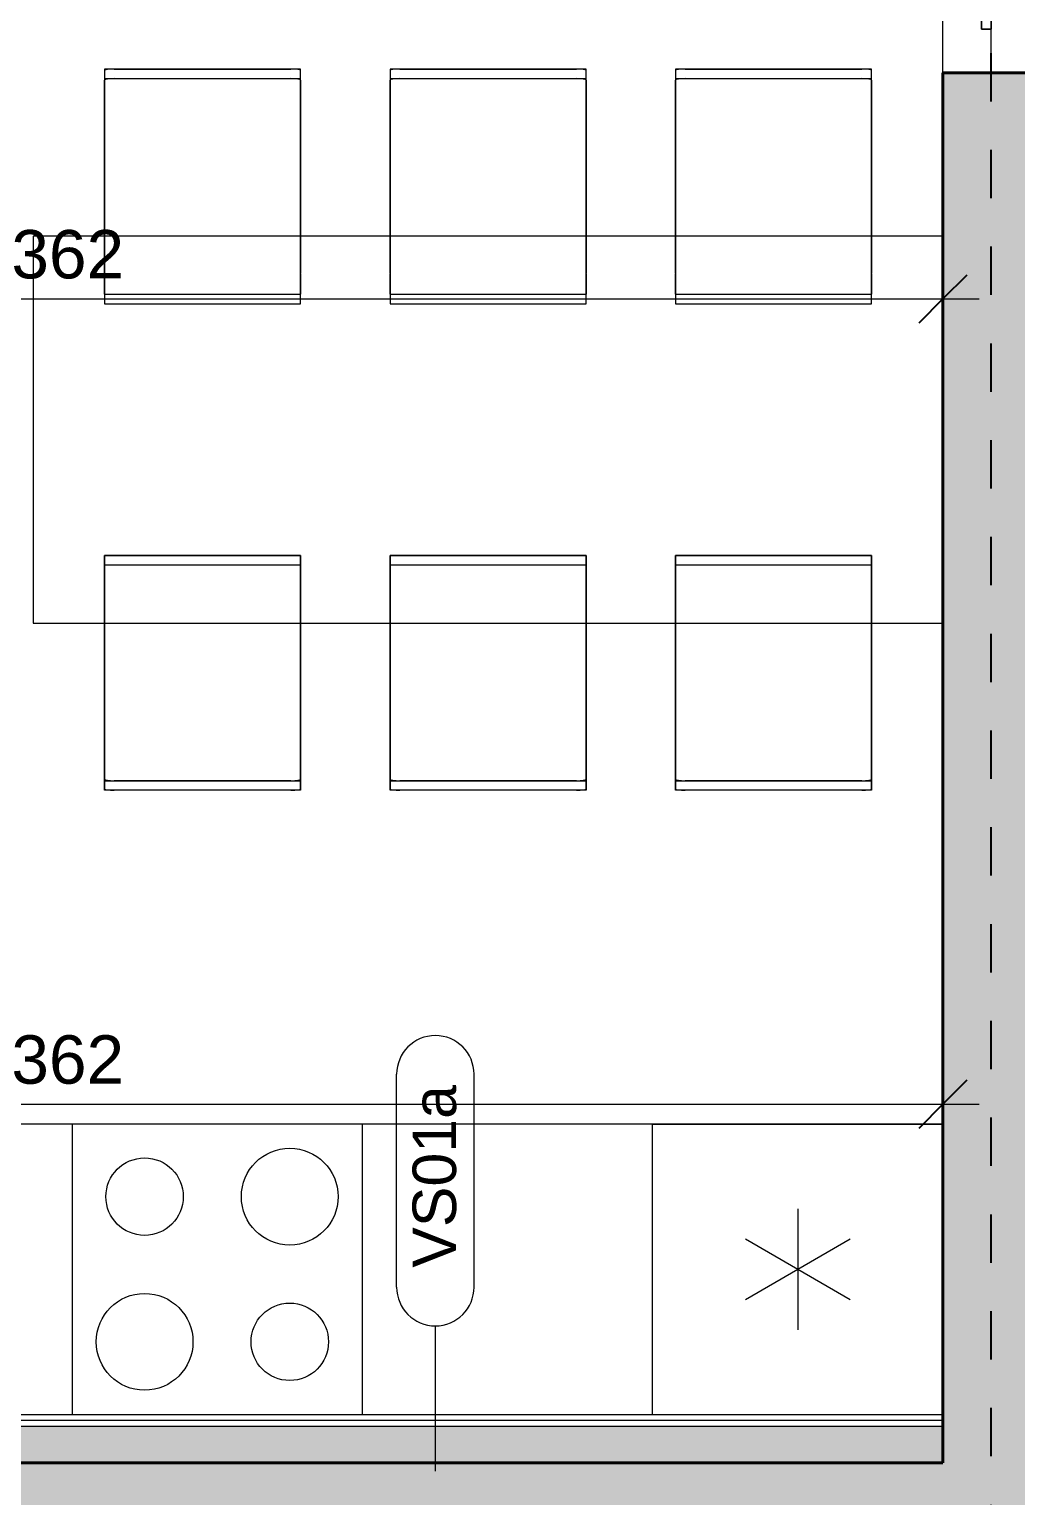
# Model space of a CAD drawing. Header units: metres. Extents: x -2.6 to 53.4, y 58.8 to 100.4.
# Drawn here: x 40.414 to 42.455, y 80.265 to 83.298 of the extents above; entities that cross this region are included whole.
import ezdxf

# ---------------------------------------------------------------- set-up
doc = ezdxf.new("R2010")
doc.units = ezdxf.units.M
doc.linetypes.add('Strich Punkt Mittel', pattern=[0.015875, 0.00635, -0.004763, 0, -0.004763])
for name, color, linetype, lineweight in [('A_2D', 7, 'Continuous', 13), ('A_Bemassung-50_', 4, 'Continuous', 9), ('A_Bemassung_', 4, 'Continuous', 9), ('A_Beschriftung_', 7, 'Continuous', 9), ('A_Decken', 8, 'Continuous', 13), ('A_Moebel', 6, 'Continuous', 13), ('A_Raeume_', 7, 'Continuous', 5), ('A_Raster_', 1, 'Continuous', 9), ('A_Sanitaer', 3, 'Continuous', 13), ('A_Waende', 7, 'Continuous', 13)]:
    doc.layers.add(name, color=color, linetype=linetype, lineweight=lineweight)
doc.styles.add('Arial_2', font='arial.ttf', dxfattribs={"height": 0.09})
doc.styles.add('Arial_5', font='arial.ttf', dxfattribs={"height": 0.1})
doc.dimstyles.new('WGA-Bemaßung', dxfattribs={"dimscale": 0.3048, "dimtxt": 0.102026, "dimasz": 0.328084, "dimexe": 0.246063, "dimexo": 0.0625, "dimgap": 0.04101, "dimtad": 1, "dimdec": 1, "dimlfac": 100, "dimrnd": 0.5, "dimdsep": 46, "dimtxsty": 'Arial_5', "dimblk1": 'OBLIQUE', "dimblk2": 'OBLIQUE', "dimsah": 1, "dimcen": 0.09, "dimdle": 0.246063, "dimazin": 2, "dimtfac": 1, "dimtdec": 4, "dimtix": 1, "dimtmove": 0, "dimatfit": 3, "dimfxl": 0.656168, "dimfxlon": 1, "dimtvp": 1, "dimtolj": 1, "dimtzin": 0, "dimarcsym": 2})
doc.dimstyles.new('WGA-Bemaßung_3', dxfattribs={"dimscale": 0.3048, "dimtxt": 0.102026, "dimasz": 0.328084, "dimexe": 0.246063, "dimexo": 0.0625, "dimgap": 0.04101, "dimtad": 1, "dimdec": 1, "dimlfac": 100, "dimrnd": 0.5, "dimdsep": 46, "dimtxsty": 'Arial_5', "dimblk1": 'OBLIQUE', "dimblk2": 'OBLIQUE', "dimsah": 1, "dimcen": 0.09, "dimdle": 0.246063, "dimazin": 2, "dimtfac": 1, "dimtdec": 4, "dimtix": 1, "dimtmove": 0, "dimatfit": 3, "dimfxl": 0.656168, "dimfxlon": 1, "dimtvp": 1, "dimtolj": 1, "dimtzin": 0, "dimarcsym": 2})
pattern_1 = [(45, (0, 0), (-0.08980256, 0.08980256), []), (45, (0.0898, 0), (-0.08980256, 0.08980256), [0.0635, -0.03175])]

# ---------------------------------------------------------------- blocks, each defined once
blk = doc.blocks.new('Moeb_Esstisch_rechteckig_bear - 188 x 80-V22-263_PP_00EG_BT1')
at = {"layer": 'A_Moebel', "color": 8}
for p, q in [((-1.4191, 0.7452), (-1.4391, 0.7452)), ((-1.4391, 0.7452), (-1.4391, 0.7423)), ((-1.4391, 0.7423), (-1.4391, 0.4)), ((-1.4391, 0.7423), (-1.4391, 0.7225)), ((-1.4391, 0.7423), (-1.4391, 0.6914)), ((-1.0541, 0.7452), (-1.4191, 0.7452)), ((-1.4191, 0.7452), (-1.0541, 0.7452)), ((-1.0341, 0.7452), (-1.0541, 0.7452)), ((-1.0341, 0.7423), (-1.0341, 0.7452)), ((-1.0341, 0.4), (-1.0341, 0.7423)), ((-1.0341, 0.7225), (-1.0341, 0.7423)), ((-1.0341, 0.6914), (-1.0341, 0.7423)), ((-0.8291, 0.7452), (-0.8491, 0.7452)), ((-0.8491, 0.7452), (-0.8491, 0.7423)), ((-0.8491, 0.7423), (-0.8491, 0.4)), ((-0.8491, 0.7423), (-0.8491, 0.7225)), ((-0.8491, 0.7423), (-0.8491, 0.6914)), ((-0.4641, 0.7452), (-0.8291, 0.7452)), ((-0.8291, 0.7452), (-0.4641, 0.7452)), ((-0.4441, 0.7452), (-0.4641, 0.7452)), ((-0.4441, 0.7423), (-0.4441, 0.7452)), ((-0.4441, 0.4), (-0.4441, 0.7423)), ((-0.4441, 0.7225), (-0.4441, 0.7423)), ((-0.4441, 0.6914), (-0.4441, 0.7423)), ((-0.2391, 0.7452), (-0.2591, 0.7452)), ((-0.2591, 0.7452), (-0.2591, 0.7423)), ((-0.2591, 0.7423), (-0.2591, 0.4)), ((-0.2591, 0.7423), (-0.2591, 0.7225)), ((-0.2591, 0.7423), (-0.2591, 0.6914)), ((0.1259, 0.7452), (-0.2391, 0.7452)), ((-0.2391, 0.7452), (0.1259, 0.7452)), ((0.1459, 0.7452), (0.1259, 0.7452)), ((0.1459, 0.7423), (0.1459, 0.7452)), ((0.1459, 0.4), (0.1459, 0.7423)), ((0.1459, 0.7225), (0.1459, 0.7423)), ((0.1459, 0.6914), (0.1459, 0.7423)), ((-1.4391, 0.7255), (-1.4385, 0.7255)), ((-1.4391, 0.6716), (-1.4391, 0.7225)), ((-1.4384, 0.7255), (-1.4365, 0.7255)), ((-1.4364, 0.7255), (-1.4334, 0.7255)), ((-1.4332, 0.7255), (-1.4291, 0.7255)), ((-1.4291, 0.7255), (-1.4243, 0.7255)), ((-1.4242, 0.7255), (-1.4191, 0.7255)), ((-1.4191, 0.7255), (-1.0541, 0.7255)), ((-1.4191, 0.7255), (-1.0541, 0.7255)), ((-1.0541, 0.7255), (-1.0489, 0.7255)), ((-1.0489, 0.7255), (-1.0442, 0.7255)), ((-1.0441, 0.7255), (-1.0401, 0.7255)), ((-1.0399, 0.7255), (-1.037, 0.7255)), ((-1.0367, 0.7255), (-1.035, 0.7255)), ((-1.0347, 0.7255), (-1.0342, 0.7255)), ((-1.0341, 0.7225), (-1.0341, 0.6716)), ((-0.8491, 0.7255), (-0.8485, 0.7255)), ((-0.8491, 0.6716), (-0.8491, 0.7225)), ((-0.8484, 0.7255), (-0.8465, 0.7255)), ((-0.8464, 0.7255), (-0.8434, 0.7255)), ((-0.8432, 0.7255), (-0.8391, 0.7255)), ((-0.8391, 0.7255), (-0.8343, 0.7255)), ((-0.8342, 0.7255), (-0.8291, 0.7255)), ((-0.8291, 0.7255), (-0.4641, 0.7255)), ((-0.8291, 0.7255), (-0.4641, 0.7255)), ((-0.4641, 0.7255), (-0.4589, 0.7255)), ((-0.4589, 0.7255), (-0.4542, 0.7255)), ((-0.4541, 0.7255), (-0.4501, 0.7255)), ((-0.4499, 0.7255), (-0.447, 0.7255)), ((-0.4467, 0.7255), (-0.445, 0.7255)), ((-0.4447, 0.7255), (-0.4442, 0.7255)), ((-0.4441, 0.7225), (-0.4441, 0.6716)), ((-0.2591, 0.7255), (-0.2585, 0.7255)), ((-0.2591, 0.6716), (-0.2591, 0.7225)), ((-0.2584, 0.7255), (-0.2565, 0.7255)), ((-0.2564, 0.7255), (-0.2534, 0.7255)), ((-0.2532, 0.7255), (-0.2491, 0.7255)), ((-0.2491, 0.7255), (-0.2443, 0.7255)), ((-0.2442, 0.7255), (-0.2391, 0.7255)), ((-0.2391, 0.7255), (0.1259, 0.7255)), ((-0.2391, 0.7255), (0.1259, 0.7255)), ((0.1259, 0.7255), (0.1311, 0.7255)), ((0.1311, 0.7255), (0.1358, 0.7255)), ((0.1359, 0.7255), (0.1399, 0.7255)), ((0.1401, 0.7255), (0.143, 0.7255)), ((0.1433, 0.7255), (0.145, 0.7255)), ((0.1453, 0.7255), (0.1458, 0.7255)), ((0.1459, 0.7225), (0.1459, 0.6716)), ((-1.4391, 0.6914), (-1.4391, 0.6868)), ((-1.4391, 0.6868), (-1.4391, 0.6783)), ((-1.4391, 0.6783), (-1.4391, 0.6663)), ((-1.4391, 0.6193), (-1.4391, 0.6716)), ((-1.0341, 0.6868), (-1.0341, 0.6914)), ((-1.0341, 0.6783), (-1.0341, 0.6868)), ((-1.0341, 0.6663), (-1.0341, 0.6783)), ((-1.0341, 0.6716), (-1.0341, 0.6193)), ((-0.8491, 0.6914), (-0.8491, 0.6868)), ((-0.8491, 0.6868), (-0.8491, 0.6783)), ((-0.8491, 0.6783), (-0.8491, 0.6663)), ((-0.8491, 0.6193), (-0.8491, 0.6716)), ((-0.4441, 0.6868), (-0.4441, 0.6914)), ((-0.4441, 0.6783), (-0.4441, 0.6868)), ((-0.4441, 0.6663), (-0.4441, 0.6783)), ((-0.4441, 0.6716), (-0.4441, 0.6193)), ((-0.2591, 0.6914), (-0.2591, 0.6868)), ((-0.2591, 0.6868), (-0.2591, 0.6783)), ((-0.2591, 0.6783), (-0.2591, 0.6663)), ((-0.2591, 0.6193), (-0.2591, 0.6716)), ((0.1459, 0.6868), (0.1459, 0.6914)), ((0.1459, 0.6783), (0.1459, 0.6868)), ((0.1459, 0.6663), (0.1459, 0.6783)), ((0.1459, 0.6716), (0.1459, 0.6193)), ((-1.4391, 0.6663), (-1.4391, 0.6517)), ((-1.4391, 0.6517), (-1.4391, 0.6353)), ((-1.0341, 0.6517), (-1.0341, 0.6663)), ((-1.0341, 0.6353), (-1.0341, 0.6517)), ((-0.8491, 0.6663), (-0.8491, 0.6517)), ((-0.8491, 0.6517), (-0.8491, 0.6353)), ((-0.4441, 0.6517), (-0.4441, 0.6663)), ((-0.4441, 0.6353), (-0.4441, 0.6517)), ((-0.2591, 0.6663), (-0.2591, 0.6517)), ((-0.2591, 0.6517), (-0.2591, 0.6353)), ((0.1459, 0.6517), (0.1459, 0.6663)), ((0.1459, 0.6353), (0.1459, 0.6517)), ((-1.4391, 0.6353), (-1.4391, 0.6181)), ((-1.4391, 0.4), (-1.4391, 0.6193)), ((-1.4391, 0.6181), (-1.4391, 0.4)), ((-1.0341, 0.6181), (-1.0341, 0.6353)), ((-1.0341, 0.6193), (-1.0341, 0.4)), ((-1.0341, 0.4), (-1.0341, 0.6181)), ((-0.8491, 0.6353), (-0.8491, 0.6181)), ((-0.8491, 0.4), (-0.8491, 0.6193)), ((-0.8491, 0.6181), (-0.8491, 0.4)), ((-0.4441, 0.6181), (-0.4441, 0.6353)), ((-0.4441, 0.6193), (-0.4441, 0.4)), ((-0.4441, 0.4), (-0.4441, 0.6181)), ((-0.2591, 0.6353), (-0.2591, 0.6181)), ((-0.2591, 0.4), (-0.2591, 0.6193)), ((-0.2591, 0.6181), (-0.2591, 0.4)), ((0.1459, 0.6181), (0.1459, 0.6353)), ((0.1459, 0.6193), (0.1459, 0.4)), ((0.1459, 0.4), (0.1459, 0.6181)), ((0.2934, 0.4), (-1.5866, 0.4)), ((-1.5866, 0.4), (-1.5866, -0.4)), ((0.2934, 0.4), (-1.5866, 0.4)), ((-1.5866, 0.4), (-1.5866, -0.4)), ((-1.4391, 0.4), (-1.4391, 0.2599)), ((-1.4391, 0.4), (-1.4391, 0.3221)), ((-1.4391, 0.3232), (-1.4391, 0.4)), ((-1.0341, 0.2599), (-1.0341, 0.4)), ((-1.0341, 0.4), (-1.0341, 0.3232)), ((-1.0341, 0.3221), (-1.0341, 0.4)), ((-0.8491, 0.4), (-0.8491, 0.2599)), ((-0.8491, 0.4), (-0.8491, 0.3221)), ((-0.8491, 0.3232), (-0.8491, 0.4)), ((-0.4441, 0.2599), (-0.4441, 0.4)), ((-0.4441, 0.4), (-0.4441, 0.3232)), ((-0.4441, 0.3221), (-0.4441, 0.4)), ((-0.2591, 0.4), (-0.2591, 0.2599)), ((-0.2591, 0.4), (-0.2591, 0.3221)), ((-0.2591, 0.3232), (-0.2591, 0.4)), ((0.1459, 0.2599), (0.1459, 0.4)), ((0.1459, 0.4), (0.1459, 0.3232)), ((0.1459, 0.3221), (0.1459, 0.4)), ((-1.4391, 0.3232), (-1.4391, 0.2599)), ((-1.4391, 0.3117), (-1.4391, 0.3221)), ((-1.4391, 0.3018), (-1.4391, 0.3117)), ((-1.0341, 0.2599), (-1.0341, 0.3232)), ((-1.0341, 0.3221), (-1.0341, 0.3117)), ((-1.0341, 0.3117), (-1.0341, 0.3018)), ((-0.8491, 0.3232), (-0.8491, 0.2599)), ((-0.8491, 0.3117), (-0.8491, 0.3221)), ((-0.8491, 0.3018), (-0.8491, 0.3117)), ((-0.4441, 0.2599), (-0.4441, 0.3232)), ((-0.4441, 0.3221), (-0.4441, 0.3117)), ((-0.4441, 0.3117), (-0.4441, 0.3018)), ((-0.2591, 0.3232), (-0.2591, 0.2599)), ((-0.2591, 0.3117), (-0.2591, 0.3221)), ((-0.2591, 0.3018), (-0.2591, 0.3117)), ((0.1459, 0.2599), (0.1459, 0.3232)), ((0.1459, 0.3221), (0.1459, 0.3117)), ((0.1459, 0.3117), (0.1459, 0.3018)), ((-1.4391, 0.2932), (-1.4391, 0.3018)), ((-1.4391, 0.2863), (-1.4391, 0.2928)), ((-1.4391, 0.2818), (-1.4391, 0.2863)), ((-1.4391, 0.2798), (-1.4391, 0.2818)), ((-1.4391, 0.2798), (-1.4391, 0.2599)), ((-1.4391, 0.2798), (-1.0341, 0.2798)), ((-1.0341, 0.3018), (-1.0341, 0.2932)), ((-1.0341, 0.2928), (-1.0341, 0.2863)), ((-1.0341, 0.2863), (-1.0341, 0.2818)), ((-1.0341, 0.2818), (-1.0341, 0.2798)), ((-1.0341, 0.2599), (-1.0341, 0.2798)), ((-0.8491, 0.2932), (-0.8491, 0.3018)), ((-0.8491, 0.2863), (-0.8491, 0.2928)), ((-0.8491, 0.2818), (-0.8491, 0.2863)), ((-0.8491, 0.2798), (-0.8491, 0.2818)), ((-0.8491, 0.2798), (-0.8491, 0.2599)), ((-0.8491, 0.2798), (-0.4441, 0.2798)), ((-0.4441, 0.3018), (-0.4441, 0.2932)), ((-0.4441, 0.2928), (-0.4441, 0.2863)), ((-0.4441, 0.2863), (-0.4441, 0.2818)), ((-0.4441, 0.2818), (-0.4441, 0.2798)), ((-0.4441, 0.2599), (-0.4441, 0.2798)), ((-0.2591, 0.2932), (-0.2591, 0.3018)), ((-0.2591, 0.2863), (-0.2591, 0.2928)), ((-0.2591, 0.2818), (-0.2591, 0.2863)), ((-0.2591, 0.2798), (-0.2591, 0.2818)), ((-0.2591, 0.2798), (-0.2591, 0.2599)), ((-0.2591, 0.2798), (0.1459, 0.2798)), ((0.1459, 0.3018), (0.1459, 0.2932)), ((0.1459, 0.2928), (0.1459, 0.2863)), ((0.1459, 0.2863), (0.1459, 0.2818)), ((0.1459, 0.2818), (0.1459, 0.2798)), ((0.1459, 0.2599), (0.1459, 0.2798)), ((-1.4391, 0.2599), (-1.0341, 0.2599)), ((-1.4391, 0.2599), (-1.0341, 0.2599)), ((-0.8491, 0.2599), (-0.4441, 0.2599)), ((-0.8491, 0.2599), (-0.4441, 0.2599)), ((-0.2591, 0.2599), (0.1459, 0.2599)), ((-0.2591, 0.2599), (0.1459, 0.2599)), ((-1.4391, -0.2599), (-1.0341, -0.2599)), ((-1.4391, -0.4), (-1.4391, -0.2599)), ((-1.4391, -0.2599), (-1.4391, -0.3232)), ((-1.4391, -0.2599), (-1.4391, -0.2798)), ((-1.0341, -0.2599), (-1.4391, -0.2599)), ((-1.4391, -0.2599), (-1.0341, -0.2599)), ((-1.4391, -0.4), (-1.4391, -0.2599)), ((-1.4391, -0.2599), (-1.4391, -0.3232)), ((-1.4391, -0.2599), (-1.4391, -0.2798)), ((-1.0341, -0.2599), (-1.4391, -0.2599)), ((-1.0341, -0.2599), (-1.0341, -0.4)), ((-1.0341, -0.2798), (-1.0341, -0.2599)), ((-1.0341, -0.3232), (-1.0341, -0.2599)), ((-1.0341, -0.2599), (-1.0341, -0.4)), ((-1.0341, -0.2798), (-1.0341, -0.2599)), ((-1.0341, -0.3232), (-1.0341, -0.2599)), ((-0.8491, -0.2599), (-0.4441, -0.2599)), ((-0.8491, -0.4), (-0.8491, -0.2599)), ((-0.8491, -0.2599), (-0.8491, -0.3232)), ((-0.8491, -0.2599), (-0.8491, -0.2798)), ((-0.4441, -0.2599), (-0.8491, -0.2599)), ((-0.4441, -0.2599), (-0.4441, -0.4)), ((-0.4441, -0.2798), (-0.4441, -0.2599)), ((-0.4441, -0.3232), (-0.4441, -0.2599)), ((-0.2591, -0.2599), (0.1459, -0.2599)), ((-0.2591, -0.4), (-0.2591, -0.2599)), ((-0.2591, -0.2599), (-0.2591, -0.3232)), ((-0.2591, -0.2599), (-0.2591, -0.2798)), ((0.1459, -0.2599), (-0.2591, -0.2599)), ((-0.2591, -0.2599), (0.1459, -0.2599)), ((-0.2591, -0.4), (-0.2591, -0.2599)), ((-0.2591, -0.2599), (-0.2591, -0.3232)), ((-0.2591, -0.2599), (-0.2591, -0.2798)), ((0.1459, -0.2599), (-0.2591, -0.2599)), ((0.1459, -0.2599), (0.1459, -0.4)), ((0.1459, -0.2798), (0.1459, -0.2599)), ((0.1459, -0.3232), (0.1459, -0.2599)), ((0.1459, -0.2599), (0.1459, -0.4)), ((0.1459, -0.2798), (0.1459, -0.2599)), ((0.1459, -0.3232), (0.1459, -0.2599)), ((-1.4391, -0.2818), (-1.4391, -0.2798)), ((-1.0341, -0.2798), (-1.4391, -0.2798)), ((-1.4391, -0.2818), (-1.4391, -0.2798)), ((-1.0341, -0.2798), (-1.4391, -0.2798)), ((-1.4391, -0.2863), (-1.4391, -0.2818)), ((-1.4391, -0.2863), (-1.4391, -0.2818)), ((-1.4391, -0.2928), (-1.4391, -0.2863)), ((-1.4391, -0.2928), (-1.4391, -0.2863)), ((-1.4391, -0.3018), (-1.4391, -0.2932)), ((-1.4391, -0.3018), (-1.4391, -0.2932)), ((-1.4391, -0.3117), (-1.4391, -0.3018)), ((-1.4391, -0.3117), (-1.4391, -0.3018)), ((-1.0341, -0.2798), (-1.0341, -0.2818)), ((-1.0341, -0.2798), (-1.0341, -0.2818)), ((-1.0341, -0.2818), (-1.0341, -0.2863)), ((-1.0341, -0.2818), (-1.0341, -0.2863)), ((-1.0341, -0.2863), (-1.0341, -0.2928)), ((-1.0341, -0.2863), (-1.0341, -0.2928)), ((-1.0341, -0.2932), (-1.0341, -0.3018)), ((-1.0341, -0.2932), (-1.0341, -0.3018)), ((-1.0341, -0.3018), (-1.0341, -0.3117)), ((-1.0341, -0.3018), (-1.0341, -0.3117)), ((-0.8491, -0.2818), (-0.8491, -0.2798)), ((-0.4441, -0.2798), (-0.8491, -0.2798)), ((-0.8491, -0.2863), (-0.8491, -0.2818)), ((-0.8491, -0.2928), (-0.8491, -0.2863)), ((-0.8491, -0.3018), (-0.8491, -0.2932)), ((-0.8491, -0.3117), (-0.8491, -0.3018)), ((-0.4441, -0.2798), (-0.4441, -0.2818)), ((-0.4441, -0.2818), (-0.4441, -0.2863)), ((-0.4441, -0.2863), (-0.4441, -0.2928)), ((-0.4441, -0.2932), (-0.4441, -0.3018)), ((-0.4441, -0.3018), (-0.4441, -0.3117)), ((-0.2591, -0.2818), (-0.2591, -0.2798)), ((0.1459, -0.2798), (-0.2591, -0.2798)), ((-0.2591, -0.2818), (-0.2591, -0.2798)), ((0.1459, -0.2798), (-0.2591, -0.2798)), ((-0.2591, -0.2863), (-0.2591, -0.2818)), ((-0.2591, -0.2863), (-0.2591, -0.2818)), ((-0.2591, -0.2928), (-0.2591, -0.2863)), ((-0.2591, -0.2928), (-0.2591, -0.2863)), ((-0.2591, -0.3018), (-0.2591, -0.2932)), ((-0.2591, -0.3018), (-0.2591, -0.2932)), ((-0.2591, -0.3117), (-0.2591, -0.3018)), ((-0.2591, -0.3117), (-0.2591, -0.3018)), ((0.1459, -0.2798), (0.1459, -0.2818)), ((0.1459, -0.2798), (0.1459, -0.2818)), ((0.1459, -0.2818), (0.1459, -0.2863)), ((0.1459, -0.2818), (0.1459, -0.2863)), ((0.1459, -0.2863), (0.1459, -0.2928)), ((0.1459, -0.2863), (0.1459, -0.2928)), ((0.1459, -0.2932), (0.1459, -0.3018)), ((0.1459, -0.2932), (0.1459, -0.3018)), ((0.1459, -0.3018), (0.1459, -0.3117)), ((0.1459, -0.3018), (0.1459, -0.3117)), ((-1.4391, -0.3221), (-1.4391, -0.3117)), ((-1.4391, -0.3221), (-1.4391, -0.3117)), ((-1.4391, -0.3221), (-1.4391, -0.4)), ((-1.4391, -0.3221), (-1.4391, -0.4)), ((-1.4391, -0.4), (-1.4391, -0.3232)), ((-1.4391, -0.4), (-1.4391, -0.3232)), ((-1.0341, -0.3117), (-1.0341, -0.3221)), ((-1.0341, -0.3117), (-1.0341, -0.3221)), ((-1.0341, -0.4), (-1.0341, -0.3221)), ((-1.0341, -0.4), (-1.0341, -0.3221)), ((-1.0341, -0.3232), (-1.0341, -0.4)), ((-1.0341, -0.3232), (-1.0341, -0.4)), ((-0.8491, -0.3221), (-0.8491, -0.3117)), ((-0.8491, -0.3221), (-0.8491, -0.4)), ((-0.8491, -0.4), (-0.8491, -0.3232)), ((-0.4441, -0.3117), (-0.4441, -0.3221)), ((-0.4441, -0.4), (-0.4441, -0.3221)), ((-0.4441, -0.3232), (-0.4441, -0.4)), ((-0.2591, -0.3221), (-0.2591, -0.3117)), ((-0.2591, -0.3221), (-0.2591, -0.3117)), ((-0.2591, -0.3221), (-0.2591, -0.4)), ((-0.2591, -0.3221), (-0.2591, -0.4)), ((-0.2591, -0.4), (-0.2591, -0.3232)), ((-0.2591, -0.4), (-0.2591, -0.3232)), ((0.1459, -0.3117), (0.1459, -0.3221)), ((0.1459, -0.3117), (0.1459, -0.3221)), ((0.1459, -0.4), (0.1459, -0.3221)), ((0.1459, -0.4), (0.1459, -0.3221)), ((0.1459, -0.3232), (0.1459, -0.4)), ((0.1459, -0.3232), (0.1459, -0.4)), ((-1.5866, -0.4), (0.2934, -0.4)), ((-1.5866, -0.4), (0.2934, -0.4)), ((-1.4391, -0.7423), (-1.4391, -0.4)), ((-1.4391, -0.6193), (-1.4391, -0.4)), ((-1.4391, -0.4), (-1.4391, -0.6181)), ((-1.4391, -0.7423), (-1.4391, -0.4)), ((-1.4391, -0.6193), (-1.4391, -0.4)), ((-1.4391, -0.4), (-1.4391, -0.6181)), ((-1.0341, -0.4), (-1.0341, -0.7423)), ((-1.0341, -0.6181), (-1.0341, -0.4)), ((-1.0341, -0.4), (-1.0341, -0.6193)), ((-1.0341, -0.4), (-1.0341, -0.7423)), ((-1.0341, -0.6181), (-1.0341, -0.4)), ((-1.0341, -0.4), (-1.0341, -0.6193)), ((-0.8491, -0.7423), (-0.8491, -0.4)), ((-0.8491, -0.6193), (-0.8491, -0.4)), ((-0.8491, -0.4), (-0.8491, -0.6181)), ((-0.4441, -0.4), (-0.4441, -0.7423)), ((-0.4441, -0.6181), (-0.4441, -0.4)), ((-0.4441, -0.4), (-0.4441, -0.6193)), ((-0.2591, -0.7423), (-0.2591, -0.4)), ((-0.2591, -0.6193), (-0.2591, -0.4)), ((-0.2591, -0.4), (-0.2591, -0.6181)), ((-0.2591, -0.7423), (-0.2591, -0.4)), ((-0.2591, -0.6193), (-0.2591, -0.4)), ((-0.2591, -0.4), (-0.2591, -0.6181)), ((0.1459, -0.4), (0.1459, -0.7423)), ((0.1459, -0.6181), (0.1459, -0.4)), ((0.1459, -0.4), (0.1459, -0.6193)), ((0.1459, -0.4), (0.1459, -0.7423)), ((0.1459, -0.6181), (0.1459, -0.4)), ((0.1459, -0.4), (0.1459, -0.6193)), ((-1.4391, -0.6181), (-1.4391, -0.6914)), ((-1.4391, -0.6181), (-1.4391, -0.6914)), ((-1.4391, -0.6716), (-1.4391, -0.6193)), ((-1.4391, -0.6716), (-1.4391, -0.6193)), ((-1.0341, -0.6914), (-1.0341, -0.6181)), ((-1.0341, -0.6914), (-1.0341, -0.6181)), ((-1.0341, -0.6193), (-1.0341, -0.6716)), ((-1.0341, -0.6193), (-1.0341, -0.6716)), ((-0.8491, -0.6181), (-0.8491, -0.6353)), ((-0.8491, -0.6716), (-0.8491, -0.6193)), ((-0.8491, -0.6353), (-0.8491, -0.6517)), ((-0.4441, -0.6353), (-0.4441, -0.6181)), ((-0.4441, -0.6193), (-0.4441, -0.6716)), ((-0.4441, -0.6517), (-0.4441, -0.6353)), ((-0.2591, -0.6181), (-0.2591, -0.6914)), ((-0.2591, -0.6181), (-0.2591, -0.6914)), ((-0.2591, -0.6716), (-0.2591, -0.6193)), ((-0.2591, -0.6716), (-0.2591, -0.6193)), ((0.1459, -0.6914), (0.1459, -0.6181)), ((0.1459, -0.6914), (0.1459, -0.6181)), ((0.1459, -0.6193), (0.1459, -0.6716)), ((0.1459, -0.6193), (0.1459, -0.6716)), ((-0.8491, -0.6517), (-0.8491, -0.6663)), ((-0.8491, -0.6663), (-0.8491, -0.6783)), ((-0.4441, -0.6663), (-0.4441, -0.6517)), ((-0.4441, -0.6783), (-0.4441, -0.6663)), ((-1.4391, -0.7225), (-1.4391, -0.6716)), ((-1.4391, -0.7225), (-1.4391, -0.6716)), ((-1.4391, -0.6914), (-1.4391, -0.7423)), ((-1.4391, -0.6914), (-1.4391, -0.7423)), ((-1.0341, -0.6716), (-1.0341, -0.7225)), ((-1.0341, -0.6716), (-1.0341, -0.7225)), ((-1.0341, -0.7423), (-1.0341, -0.6914)), ((-1.0341, -0.7423), (-1.0341, -0.6914)), ((-0.8491, -0.7225), (-0.8491, -0.6716)), ((-0.8491, -0.6783), (-0.8491, -0.6868)), ((-0.8491, -0.6868), (-0.8491, -0.6914)), ((-0.8491, -0.6914), (-0.8491, -0.7423)), ((-0.4441, -0.6716), (-0.4441, -0.7225)), ((-0.4441, -0.6868), (-0.4441, -0.6783)), ((-0.4441, -0.6914), (-0.4441, -0.6868)), ((-0.4441, -0.7423), (-0.4441, -0.6914)), ((-0.2591, -0.7225), (-0.2591, -0.6716)), ((-0.2591, -0.7225), (-0.2591, -0.6716)), ((-0.2591, -0.6914), (-0.2591, -0.7423)), ((-0.2591, -0.6914), (-0.2591, -0.7423)), ((0.1459, -0.6716), (0.1459, -0.7225)), ((0.1459, -0.6716), (0.1459, -0.7225)), ((0.1459, -0.7423), (0.1459, -0.6914)), ((0.1459, -0.7423), (0.1459, -0.6914)), ((-1.4391, -0.7225), (-1.4391, -0.7423)), ((-1.4391, -0.7225), (-1.4391, -0.7423)), ((-1.4391, -0.7255), (-1.4385, -0.7255)), ((-1.4391, -0.7255), (-1.4385, -0.7255)), ((-1.4384, -0.7255), (-1.4365, -0.7255)), ((-1.4384, -0.7255), (-1.4365, -0.7255)), ((-1.4364, -0.7255), (-1.4334, -0.7255)), ((-1.4364, -0.7255), (-1.4334, -0.7255)), ((-1.4332, -0.7255), (-1.4291, -0.7255)), ((-1.4332, -0.7255), (-1.4291, -0.7255)), ((-1.4291, -0.7255), (-1.4243, -0.7255)), ((-1.4291, -0.7255), (-1.4243, -0.7255)), ((-1.4242, -0.7255), (-1.4191, -0.7255)), ((-1.4242, -0.7255), (-1.4191, -0.7255)), ((-1.4191, -0.7255), (-1.0541, -0.7255)), ((-1.0541, -0.7255), (-1.4191, -0.7255)), ((-1.4191, -0.7255), (-1.0541, -0.7255)), ((-1.0541, -0.7255), (-1.4191, -0.7255)), ((-1.0541, -0.7255), (-1.0489, -0.7255)), ((-1.0541, -0.7255), (-1.0489, -0.7255)), ((-1.0489, -0.7255), (-1.0442, -0.7255)), ((-1.0489, -0.7255), (-1.0442, -0.7255)), ((-1.0441, -0.7255), (-1.0401, -0.7255)), ((-1.0441, -0.7255), (-1.0401, -0.7255)), ((-1.0399, -0.7255), (-1.037, -0.7255)), ((-1.0399, -0.7255), (-1.037, -0.7255)), ((-1.0367, -0.7255), (-1.035, -0.7255)), ((-1.0367, -0.7255), (-1.035, -0.7255)), ((-1.0347, -0.7255), (-1.0342, -0.7255)), ((-1.0347, -0.7255), (-1.0342, -0.7255)), ((-1.0341, -0.7423), (-1.0341, -0.7225)), ((-1.0341, -0.7423), (-1.0341, -0.7225)), ((-0.8491, -0.7225), (-0.8491, -0.7423)), ((-0.8491, -0.7255), (-0.8485, -0.7255)), ((-0.8484, -0.7255), (-0.8465, -0.7255)), ((-0.8464, -0.7255), (-0.8434, -0.7255)), ((-0.8432, -0.7255), (-0.8391, -0.7255)), ((-0.8391, -0.7255), (-0.8343, -0.7255)), ((-0.8342, -0.7255), (-0.8291, -0.7255)), ((-0.8291, -0.7255), (-0.4641, -0.7255)), ((-0.4641, -0.7255), (-0.8291, -0.7255)), ((-0.4641, -0.7255), (-0.4589, -0.7255)), ((-0.4589, -0.7255), (-0.4542, -0.7255)), ((-0.4541, -0.7255), (-0.4501, -0.7255)), ((-0.4499, -0.7255), (-0.447, -0.7255)), ((-0.4467, -0.7255), (-0.445, -0.7255)), ((-0.4447, -0.7255), (-0.4442, -0.7255)), ((-0.4441, -0.7423), (-0.4441, -0.7225)), ((-0.2591, -0.7225), (-0.2591, -0.7423)), ((-0.2591, -0.7225), (-0.2591, -0.7423)), ((-0.2591, -0.7255), (-0.2585, -0.7255)), ((-0.2591, -0.7255), (-0.2585, -0.7255)), ((-0.2584, -0.7255), (-0.2565, -0.7255)), ((-0.2584, -0.7255), (-0.2565, -0.7255)), ((-0.2564, -0.7255), (-0.2534, -0.7255)), ((-0.2564, -0.7255), (-0.2534, -0.7255)), ((-0.2532, -0.7255), (-0.2491, -0.7255)), ((-0.2532, -0.7255), (-0.2491, -0.7255)), ((-0.2491, -0.7255), (-0.2443, -0.7255)), ((-0.2491, -0.7255), (-0.2443, -0.7255)), ((-0.2442, -0.7255), (-0.2391, -0.7255)), ((-0.2442, -0.7255), (-0.2391, -0.7255)), ((-0.2391, -0.7255), (0.1259, -0.7255)), ((0.1259, -0.7255), (-0.2391, -0.7255)), ((-0.2391, -0.7255), (0.1259, -0.7255)), ((0.1259, -0.7255), (-0.2391, -0.7255)), ((0.1259, -0.7255), (0.1311, -0.7255)), ((0.1259, -0.7255), (0.1311, -0.7255)), ((0.1311, -0.7255), (0.1358, -0.7255)), ((0.1311, -0.7255), (0.1358, -0.7255)), ((0.1359, -0.7255), (0.1399, -0.7255)), ((0.1359, -0.7255), (0.1399, -0.7255)), ((0.1401, -0.7255), (0.143, -0.7255)), ((0.1401, -0.7255), (0.143, -0.7255)), ((0.1433, -0.7255), (0.145, -0.7255)), ((0.1433, -0.7255), (0.145, -0.7255)), ((0.1453, -0.7255), (0.1458, -0.7255)), ((0.1453, -0.7255), (0.1458, -0.7255)), ((0.1459, -0.7423), (0.1459, -0.7225)), ((0.1459, -0.7423), (0.1459, -0.7225)), ((-1.4391, -0.7452), (-1.4391, -0.7423)), ((-1.4391, -0.7452), (-1.4391, -0.7423)), ((-1.4191, -0.7452), (-1.4391, -0.7452)), ((-1.4191, -0.7452), (-1.4391, -0.7452)), ((-1.0541, -0.7452), (-1.4191, -0.7452)), ((-1.0541, -0.7452), (-1.4191, -0.7452)), ((-1.0541, -0.7452), (-1.4191, -0.7452)), ((-1.0541, -0.7452), (-1.4191, -0.7452)), ((-1.0341, -0.7452), (-1.0541, -0.7452)), ((-1.0341, -0.7452), (-1.0541, -0.7452)), ((-1.0341, -0.7423), (-1.0341, -0.7452)), ((-1.0341, -0.7423), (-1.0341, -0.7452)), ((-0.8491, -0.7452), (-0.8491, -0.7423)), ((-0.8291, -0.7452), (-0.8491, -0.7452)), ((-0.4641, -0.7452), (-0.8291, -0.7452)), ((-0.4641, -0.7452), (-0.8291, -0.7452)), ((-0.4441, -0.7452), (-0.4641, -0.7452)), ((-0.4441, -0.7423), (-0.4441, -0.7452)), ((-0.2591, -0.7452), (-0.2591, -0.7423)), ((-0.2591, -0.7452), (-0.2591, -0.7423)), ((-0.2391, -0.7452), (-0.2591, -0.7452)), ((-0.2391, -0.7452), (-0.2591, -0.7452)), ((0.1259, -0.7452), (-0.2391, -0.7452)), ((0.1259, -0.7452), (-0.2391, -0.7452)), ((0.1259, -0.7452), (-0.2391, -0.7452)), ((0.1259, -0.7452), (-0.2391, -0.7452)), ((0.1459, -0.7452), (0.1259, -0.7452)), ((0.1459, -0.7452), (0.1259, -0.7452)), ((0.1459, -0.7423), (0.1459, -0.7452)), ((0.1459, -0.7423), (0.1459, -0.7452))]:
    blk.add_line(p, q, dxfattribs=at)
for centre, major_axis, start_param, end_param in [((-1.4191, 0.7423), (0.02, 0), 1.570796, 3.141593), ((-1.0541, 0.7423), (-0.02, 0), 3.141593, 4.712389), ((-0.8291, 0.7423), (-0.02, 0), 4.712389, 6.283185), ((-0.4641, 0.7423), (-0.02, 0), 3.141593, 4.712389), ((-0.2391, 0.7423), (-0.02, 0), 4.712389, 6.283185), ((0.1259, 0.7423), (-0.02, 0), 3.141593, 4.712389), ((-1.4191, 0.7225), (-0.02, 0), 4.712389, 6.283185), ((-1.0541, 0.7225), (0.02, 0), 0, 1.570796), ((-0.8291, 0.7225), (-0.02, 0), 4.712389, 6.283185), ((-0.4641, 0.7225), (-0.02, 0), 3.141593, 4.712389), ((-0.2391, 0.7225), (-0.02, 0), 4.712389, 6.283185), ((0.1259, 0.7225), (0.02, 0), 0, 1.570796), ((-1.4191, -0.7225), (0.02, 0), 3.141593, 4.712389), ((-1.4191, -0.7225), (0.02, 0), 3.141593, 4.712389), ((-1.0541, -0.7225), (0.02, 0), 4.712389, 6.283185), ((-1.0541, -0.7225), (0.02, 0), 4.712389, 6.283185), ((-0.8291, -0.7225), (0.02, 0), 3.141593, 4.712389), ((-0.4641, -0.7225), (0.02, 0), 4.712389, 6.283185), ((-0.2391, -0.7225), (0.02, 0), 3.141593, 4.712389), ((-0.2391, -0.7225), (0.02, 0), 3.141593, 4.712389), ((0.1259, -0.7225), (0.02, 0), 4.712389, 6.283185), ((0.1259, -0.7225), (0.02, 0), 4.712389, 6.283185), ((-1.4191, -0.7423), (0.02, 0), 3.141593, 4.712389), ((-1.4191, -0.7423), (0.02, 0), 3.141593, 4.712389), ((-1.0541, -0.7423), (0.02, 0), 4.712389, 6.283185), ((-1.0541, -0.7423), (0.02, 0), 4.712389, 6.283185), ((-0.8291, -0.7423), (0.02, 0), 3.141593, 4.712389), ((-0.4641, -0.7423), (0.02, 0), 4.712389, 6.283185), ((-0.2391, -0.7423), (0.02, 0), 3.141593, 4.712389), ((-0.2391, -0.7423), (0.02, 0), 3.141593, 4.712389), ((0.1259, -0.7423), (0.02, 0), 4.712389, 6.283185), ((0.1259, -0.7423), (0.02, 0), 4.712389, 6.283185)]:
    blk.add_ellipse(centre, major_axis=major_axis, ratio=0.147809, start_param=start_param, end_param=end_param, dxfattribs=at)
blk = doc.blocks.new('Sani_Kueche_Zeile - Tiefe_600-4266282-263_PP_00EG_BT1')
at = {"layer": 'A_Sanitaer'}
for p, q in [((-0.4005, 0.0254), (-1.2005, 0.0254)), ((-1.2005, 0.0254), (-1.2005, -0.0963)), ((0.6195, 0.0254), (-0.4005, 0.0254)), ((1.2195, 0.0254), (0.6195, 0.0254)), ((1.8195, 0.0254), (1.2195, 0.0254)), ((2.4195, 0.0254), (1.8195, 0.0254)), ((-1.2005, -0.5746), (-0.4005, -0.5746)), ((-0.4005, -0.5746), (0.6195, -0.5746)), ((0.6195, -0.5746), (1.2195, -0.5746)), ((1.2195, -0.5746), (1.8195, -0.5746)), ((1.8195, -0.5746), (2.4195, -0.5746))]:
    blk.add_line(p, q, dxfattribs=at)
blk = doc.blocks.new('MSys_Kueche_Herd - 600-V43-263_PP_00EG_BT1')
at = {"layer": 'A_Moebel'}
for p, q in [((-1.2005, 0.0254), (-1.2005, -0.5746)), ((-1.2005, 0.0254), (-1.2005, -0.5746)), ((-0.6005, -0.5746), (-0.6005, 0.0254)), ((-0.6005, -0.5746), (-0.6005, 0.0254)), ((-1.2005, -0.5746), (-0.6005, -0.5746)), ((-1.2005, -0.5746), (-0.6005, -0.5746))]:
    blk.add_line(p, q, dxfattribs=at)
for centre, radius in [((-0.7505, -0.1246), 0.1), ((-1.0505, -0.1246), 0.08), ((-1.0505, -0.4246), 0.1), ((-0.7505, -0.4246), 0.08)]:
    blk.add_circle(centre, radius, dxfattribs=at)
blk = doc.blocks.new('MSys_Kueche_Kuehlschrank - 600-V44-263_PP_00EG_BT1')
at = {"layer": 'A_Moebel'}
for p, q in [((-1.2005, -0.0254), (-1.2005, 0.5746)), ((-1.2005, -0.0254), (-1.2005, 0.5746)), ((-0.838, 0.1663), (-0.963, 0.3829)), ((-0.963, 0.1663), (-0.838, 0.3829)), ((-1.0255, 0.2746), (-0.7755, 0.2746)), ((-0.6005, -0.0254), (-1.2005, -0.0254)), ((-0.6005, -0.0254), (-1.2005, -0.0254))]:
    blk.add_line(p, q, dxfattribs=at)
blk = doc.blocks.new('Fens_Tuer_2tlg - DK_DF_SL_1770x2680_Terrassentür-V19-263_PP_00EG_BT1')
at = {"layer": 'A_2D', "lineweight": 5}
for p, q in [((-0.775, 0), (-0.775, 1.05)), ((-0.885, 0.1), (0.885, 0.1)), ((-0.885, 0.1), (0.885, 0.1)), ((-0.885, 0.1), (0.885, 0.1)), ((-0.885, -0.1), (-0.885, 0.1)), ((-0.885, 0.1), (-0.885, -0.1)), ((0.885, 0.1), (0.885, -0.1)), ((0.885, -0.1), (0.885, 0.1)), ((-0.795, 0.02), (-0.74, 0.02)), ((-0.795, 0), (-0.795, 0.02)), ((-0.795, 0.02), (-0.795, 0)), ((0.295, 0.02), (-0.795, 0.02)), ((-0.74, 0.02), (-0.74, -0.07)), ((-0.74, -0.07), (-0.74, 0.02)), ((-0.74, 0.02), (0.24, 0.02)), ((0.24, 0.02), (0.295, 0.02)), ((0.24, -0.07), (0.24, 0.02)), ((0.24, -0.07), (0.24, 0.02)), ((0.295, 0.02), (0.295, 0)), ((0.295, 0.02), (0.295, 0)), ((-0.885, -0.1), (-0.885, 0)), ((-0.885, 0), (-0.775, 0)), ((-0.885, 0), (0.885, 0)), ((-0.885, -0.1), (-0.885, 0)), ((-0.775, 0), (-0.795, 0)), ((-0.795, 0), (0.295, 0)), ((-0.775, -0.07), (-0.775, 0)), ((-0.775, 0), (-0.775, -0.07)), ((0.275, 0), (-0.775, 0)), ((-0.775, 0), (-0.775, -0.1)), ((0.275, 0), (-0.775, 0)), ((-0.775, -0.1), (-0.775, 0)), ((-0.74, -0.018), (0.24, -0.018)), ((-0.74, -0.032), (-0.74, -0.018)), ((-0.74, -0.018), (-0.74, -0.032)), ((0.24, -0.018), (-0.74, -0.018)), ((0.24, -0.018), (0.24, -0.032)), ((0.24, -0.032), (0.24, -0.018)), ((0.275, 0), (0.275, -0.07)), ((0.295, 0), (0.275, 0)), ((0.275, 0), (0.275, -0.07)), ((0.275, -0.1), (0.275, 0)), ((0.275, 0), (0.385, 0)), ((0.275, -0.1), (0.275, 0)), ((0.385, 0), (0.385, -0.1)), ((0.775, 0), (0.385, 0)), ((0.385, -0.1), (0.385, 0)), ((0.775, -0.1), (0.775, 0)), ((0.775, 0), (0.885, 0)), ((0.775, -0.1), (0.775, 0)), ((0.885, 0), (0.885, -0.1)), ((0.885, -0.1), (0.885, 0)), ((0.24, -0.032), (-0.74, -0.032)), ((-0.74, -0.032), (0.24, -0.032)), ((0.385, -0.043), (0.775, -0.043)), ((0.385, -0.057), (0.385, -0.043)), ((0.385, -0.043), (0.385, -0.057)), ((0.775, -0.043), (0.385, -0.043)), ((0.775, -0.057), (0.385, -0.057)), ((0.385, -0.057), (0.775, -0.057)), ((0.775, -0.043), (0.775, -0.057)), ((0.775, -0.057), (0.775, -0.043)), ((-0.74, -0.07), (-0.775, -0.07)), ((-0.775, -0.07), (0.275, -0.07)), ((0.24, -0.07), (-0.74, -0.07)), ((0.275, -0.07), (0.24, -0.07)), ((-0.885, -0.1), (0.885, -0.1)), ((0.885, -0.1), (-0.885, -0.1)), ((-0.775, -0.1), (-0.885, -0.1)), ((0.885, -0.1), (-0.885, -0.1)), ((-0.775, -0.1), (0.275, -0.1)), ((0.385, -0.1), (0.275, -0.1)), ((0.385, -0.1), (0.775, -0.1)), ((0.885, -0.1), (0.775, -0.1)), ((-0.81, -0.26), (0.81, -0.26))]:
    blk.add_line(p, q, dxfattribs=at)
blk.add_arc((-0.775, 0), 1.05, 360, 90, dxfattribs=at)
blk = doc.blocks.new('DIMBLOCK249-263_PP_00EG_BT1')
at = {"layer": 'A_Bemassung-50_', "transparency": 16777216}
for p, q in [((38.6827, 81.0766), (38.6827, 81.2766)), ((42.3027, 81.0766), (42.3027, 81.2766)), ((38.6827, 81.0766), (42.3777, 81.0766)), ((38.6827, 81.0766), (38.6827, 81.0016)), ((42.3027, 81.0766), (42.3027, 81.0016))]:
    blk.add_line(p, q, dxfattribs=at)
at = {"layer": 'A_Bemassung-50_', "lineweight": 35, "transparency": 16777216}
for p, q in [((38.6827, 81.0766), (38.7327, 81.1266)), ((42.3027, 81.0766), (42.3527, 81.1266)), ((38.6827, 81.0766), (38.6327, 81.0266)), ((42.3027, 81.0766), (42.2527, 81.0266))]:
    blk.add_line(p, q, dxfattribs=at)
at = {"layer": 'A_Bemassung-50_', "color": 0, "transparency": 16777216, "insert": (40.3773, 81.2189), "char_height": 0.1, "width": 0.276883, "attachment_point": 1, "line_spacing_factor": 0.941778, "style": 'Arial_5'}
blk.add_mtext('362', dxfattribs=at)
blk = doc.blocks.new('_Oblique')
at = {"color": 0, "linetype": 'ByBlock', "lineweight": -2}
blk.add_line((-0.5, -0.5), (0.5, 0.5), dxfattribs=at)
blk = doc.blocks.new('BS_Wand_Lollipop - rechts_oben-2026913-263_PP_00EG_BT1')
at = {"layer": 'A_Beschriftung_'}
for p, q in [((0.0046, 0.0016), (0.0134, 0.0016)), ((-0.003, 0), (0.003, 0)), ((0.0046, -0.0016), (0.0134, -0.0016))]:
    blk.add_line(p, q, dxfattribs=at)
for centre, start, end in [((0.0046, 0), 90, 270), ((0.0134, 0), 270, 90)]:
    blk.add_arc(centre, 0.0016, start, end, dxfattribs=at)
blk = doc.blocks.new('DIMBLOCK466-263_PP_00EG_BT1')
at = {"layer": 'A_Bemassung-50_', "transparency": 16777216}
for p, q in [((42.3027, 82.7408), (42.3027, 82.9408)), ((38.6827, 82.7408), (38.6827, 82.8158)), ((38.6827, 82.7408), (42.3777, 82.7408)), ((38.6827, 82.7408), (38.6827, 82.5408)), ((42.3027, 82.7408), (42.3027, 82.6658))]:
    blk.add_line(p, q, dxfattribs=at)
at = {"layer": 'A_Bemassung-50_', "lineweight": 35, "transparency": 16777216}
for p, q in [((38.6827, 82.7408), (38.7327, 82.7908)), ((42.3027, 82.7408), (42.3527, 82.7908)), ((38.6827, 82.7408), (38.6327, 82.6908)), ((42.3027, 82.7408), (42.2527, 82.6908))]:
    blk.add_line(p, q, dxfattribs=at)
at = {"layer": 'A_Bemassung-50_', "color": 0, "transparency": 16777216, "insert": (40.3773, 82.8831), "char_height": 0.1, "width": 0.276883, "attachment_point": 1, "line_spacing_factor": 0.941778, "style": 'Arial_5'}
blk.add_mtext('362', dxfattribs=at)

msp = doc.modelspace()

# ---------------------------------------------------------------- hatches: boundary and pattern name
at = {"layer": 'A_Waende', "lineweight": 5}
h = msp.add_hatch(dxfattribs=at)
h.set_pattern_fill('FP_4', color=250, style=0, pattern_type=2)
h.set_pattern_definition(pattern_1)
h.paths.add_polyline_path([(42.3121, 71.178), (42.5027, 71.178), (42.5027, 75.8305), (42.3027, 75.8305), (42.3027, 71.178)])
h.paths.add_polyline_path([(42.5027, 77.6005), (42.5027, 78.718), (42.3027, 78.718), (42.3027, 77.6005), (42.4027, 77.6005)])
h.paths.add_polyline_path([(42.5027, 79.918), (42.5027, 83.208), (42.3027, 83.208), (42.3027, 79.918), (42.3531, 79.918)])
h.paths.add_polyline_path([(42.5027, 87.113), (42.5027, 87.163), (42.4027, 87.138)])
h.paths.add_polyline_path([(42.5027, 87.0705), (42.5027, 87.113), (42.4397, 87.113), (42.4859, 87.0818)])
h.paths.add_polyline_path([(42.3027, 87.0705), (42.3286, 87.088), (42.3027, 87.088)])
h.paths.add_polyline_path([(42.3027, 84.978), (42.5027, 84.978), (42.5027, 87.0705), (42.3027, 87.0705), (42.3027, 85.237)])
h.paths.add_polyline_path([(42.3466, 87.1001), (42.3656, 87.113), (42.3402, 87.113)])
h.paths.add_polyline_path([(42.336, 87.1213), (42.4027, 87.138), (42.317, 87.1594), (42.3286, 87.1361)])
h.paths.add_polyline_path([(42.3152, 87.163), (42.3656, 87.163), (42.3027, 87.2055), (42.3027, 87.188)])
h.paths.add_polyline_path([(42.4397, 87.163), (42.5027, 87.163), (42.5027, 87.2055)])
h.paths.add_polyline_path([(42.3531, 87.2055), (42.5027, 87.2055), (42.5027, 87.458), (42.3027, 87.458), (42.3027, 87.2055), (42.323, 87.2055)])
h = msp.add_hatch(dxfattribs=at)
h.set_pattern_fill('FP_49', color=250, angle=-225, style=0, pattern_type=2)
h.set_pattern_definition([(225, (40.49247, 80.43552), (-0.1270034, -0.254), [0.02245, -0.15715]), (225, (40.44509, 80.3245), (-0.1270034, -0.254), [0.02245, -0.15715]), (225, (40.42883, 80.43552), (-0.1270034, -0.254), [0.02245, -0.15715]), (225, (40.38145, 80.3245), (-0.1270034, -0.254), [0.02245, -0.15715]), (251.565, (40.476913, 80.41996), (-0.1270007, -0.5079977), [0.0502, -0.35141]), (251.565, (40.461357, 80.37188), (-0.1270007, -0.5079977), [0.0502, -0.35141]), (251.565, (40.413274, 80.41996), (-0.1270007, -0.50799766), [0.0502, -0.35141]), (251.565, (40.397718, 80.37188), (-0.1270007, -0.50799766), [0.0502, -0.35141]), (315, (40.47691, 80.323795), (-0.1270034, 0.254), [0.02245, -0.15715]), (315, (40.42883, 80.43552), (-0.1270034, 0.254), [0.02245, -0.15715]), (315, (40.41327, 80.323795), (-0.1270034, 0.254), [0.02245, -0.15715]), (315, (40.36519, 80.43552), (-0.1270034, 0.254), [0.02245, -0.15715]), (288.435, (40.461357, 80.37188), (-0.1270007, 0.5079977), [0.0502, -0.35141]), (288.435, (40.445094, 80.419254), (-0.1270007, 0.5079977), [0.0502, -0.35141]), (288.435, (40.397718, 80.37188), (-0.1270007, 0.50799766), [0.0502, -0.35141]), (288.435, (40.381454, 80.419254), (-0.1270007, 0.50799766), [0.0502, -0.35141])])
h.paths.add_polyline_path([(41.5957, 80.3355), (42.3027, 80.3355), (42.3027, 80.4105), (38.6702, 80.4105), (38.6702, 80.3355), (41.5052, 80.3355)])
h = msp.add_hatch(dxfattribs=at)
h.set_pattern_fill('FP_4', color=250, style=0, pattern_type=2)
h.set_pattern_definition(pattern_1)
h.paths.add_polyline_path([(29.0633, 80.1555), (37.4477, 80.1555), (37.4477, 80.3355), (26.8927, 80.3355), (26.8927, 80.1555), (29.0483, 80.1555)])
h.paths.add_polyline_path([(25.8727, 80.1555), (25.8727, 80.3355), (22.0777, 80.3355), (22.0777, 80.1555), (25.8665, 80.1555)])
h.paths.add_polyline_path([(38.6827, 80.1555), (42.3027, 80.1555), (42.3027, 80.3355), (38.4677, 80.3355), (38.4677, 80.1555), (38.6302, 80.1555)])

# ---------------------------------------------------------------- linework, layer by layer
at = {"layer": 'A_Decken'}
for p, q in [((42.4027, 83.208), (42.4027, 84.978)), ((38.6827, 80.4355), (42.3027, 80.4355))]:
    msp.add_line(p, q, dxfattribs=at)
at = {"layer": 'A_Raeume_', "flags": 128}
msp.add_lwpolyline([(42.3027, 87.458), (38.6827, 87.458), (38.6827, 84.293), (38.6827, 83.7867), (38.6827, 83.7605), (38.6827, 83.6337), (38.6827, 82.7183), (38.6827, 82.5805), (38.6827, 80.4355), (42.3027, 80.4355)], close=True, dxfattribs=at)
at = {"layer": 'A_Raster_', "linetype": 'Strich Punkt Mittel', "lineweight": 35}
msp.add_line((42.4027, 59.9489), (42.4027, 94.2296), dxfattribs=at)
at = {"layer": 'A_Waende', "color": 50, "lineweight": 50}
for p, q in [((42.3027, 83.208), (42.3027, 80.3355)), ((42.5027, 83.208), (42.3027, 83.208)), ((42.3027, 80.3355), (38.4677, 80.3355))]:
    msp.add_line(p, q, dxfattribs=at)
at = {"layer": 'A_Waende', "lineweight": 18}
msp.add_line((42.3027, 80.423), (38.6827, 80.423), dxfattribs=at)
at = {"layer": 'A_Waende'}
msp.add_line((42.3027, 80.4105), (38.6702, 80.4105), dxfattribs=at)

# ---------------------------------------------------------------- block references
at = {"layer": 'A_2D', "lineweight": 5, "rotation": 89.99999999999991}
msp.add_blockref('Fens_Tuer_2tlg - DK_DF_SL_1770x2680_Terrassentür-V19-263_PP_00EG_BT1', (42.4027, 84.093), dxfattribs=at)
at = {"layer": 'A_Beschriftung_', "xscale": 49.99999999999998, "yscale": 49.99999999999998, "zscale": 49.99999999999998, "rotation": 89.99999999999991}
msp.add_blockref('BS_Wand_Lollipop - rechts_oben-2026913-263_PP_00EG_BT1', (41.2536, 80.4684), dxfattribs=at)
at = {"layer": 'A_Moebel', "color": 8}
msp.add_blockref('Moeb_Esstisch_rechteckig_bear - 188 x 80-V22-263_PP_00EG_BT1', (42.0092, 82.4705), dxfattribs=at)
at = {"layer": 'A_Moebel'}
for name, p, rotation in [('MSys_Kueche_Herd - 600-V43-263_PP_00EG_BT1', (39.9022, 80.4609), 180), ('MSys_Kueche_Kuehlschrank - 600-V44-263_PP_00EG_BT1', (41.7281, 79.835), 270.0000000000004)]:
    msp.add_blockref(name, p, dxfattribs=dict(at, rotation=rotation))
at = {"layer": 'A_Sanitaer'}
msp.add_blockref('Sani_Kueche_Zeile - Tiefe_600-4266282-263_PP_00EG_BT1', (39.8831, 81.0101), dxfattribs=at)

# ---------------------------------------------------------------- texts
at = {"layer": 'A_Beschriftung_', "insert": (41.2065, 80.7386), "char_height": 0.09, "width": 0.448945, "attachment_point": 1, "rotation": 90, "style": 'Arial_2'}
msp.add_mtext('VS01a', dxfattribs=at)

# ---------------------------------------------------------------- dimensions: what is measured, and where the dimension line sits
at = {"layer": 'A_Bemassung_'}
for base, p1, p2, dimstyle, override, picture, middle in [((42.3027, 82.7408), (38.6827, 82.5408), (42.3027, 82.9408), 'WGA-Bemaßung_3', {"dimpost": '<>', "dimfxl": 3.642032}, 'DIMBLOCK466-263_PP_00EG_BT1', (40.4927, 82.8043)), ((42.3027, 81.0766), (38.6827, 81.2766), (42.3027, 81.2766), 'WGA-Bemaßung', {"dimpost": '<>', "dimfxl": 3.62}, 'DIMBLOCK249-263_PP_00EG_BT1', (40.4927, 81.1402))]:
    dim = msp.add_linear_dim(base=base, p1=p1, p2=p2, dimstyle=dimstyle, override=override, dxfattribs=at)
    dim.commit()
    dim.dimension.update_dxf_attribs({"geometry": picture, "text_midpoint": middle})

doc.saveas('drawing.dxf')
